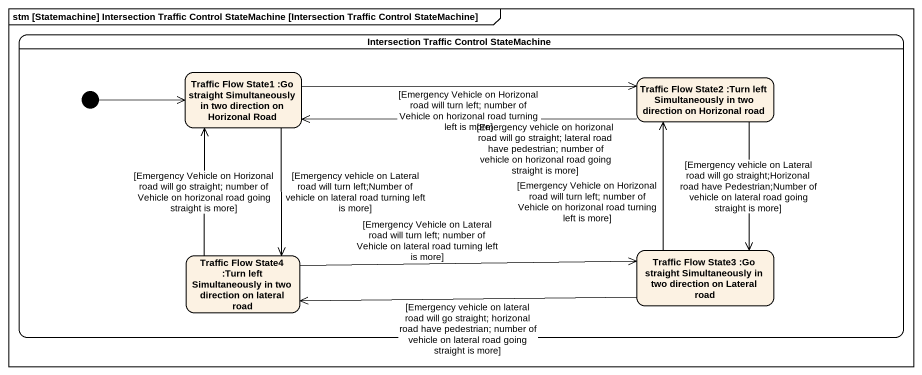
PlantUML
@startuml
mainframe stm [Statemachine] Intersection Traffic Control StateMachine [Intersection Traffic Control StateMachine]
hide empty description
state "Intersection Traffic Control StateMachine" as Intersection_Traffic {
  state "Traffic Flow State1 :Go straight Simultaneously in two direction on Horizonal Road" as Traffic_Flow_State1_Go
  state "Traffic Flow State2 :Turn left Simultaneously in two direction on Horizonal road" as Traffic_Flow_State2_Turn
  state "Traffic Flow State4 :Turn left Simultaneously in two direction on lateral road" as Traffic_Flow_State4_Turn
  state "Traffic Flow State3 :Go straight Simultaneously in two direction on Lateral road" as Traffic_Flow_State3_Go
  [*] -right-> Traffic_Flow_State1_Go
}
Traffic_Flow_State1_Go -right-> Traffic_Flow_State2_Turn : [Emergency Vehicle on Horizonal road will turn left; number of Vehicle on horizonal road turning left is more]
Traffic_Flow_State1_Go --> Traffic_Flow_State4_Turn : [Emergency vehicle on Lateral road will turn left;Number of vehicle on lateral road turning left is more]
Traffic_Flow_State2_Turn -left-> Traffic_Flow_State1_Go : [Emergency vehicle on horizonal road will go straight; lateral road have pedestrian; number of vehicle on horizonal road going straight is more]
Traffic_Flow_State2_Turn --> Traffic_Flow_State3_Go : [Emergency vehicle on Lateral road will go straight;Horizonal road have Pedestrian;Number of vehicle on lateral road going straight is more]
Traffic_Flow_State4_Turn -up-> Traffic_Flow_State1_Go : [Emergency Vehicle on Horizonal road will go straight; number of Vehicle on horizonal road going straight is more]
Traffic_Flow_State4_Turn -right-> Traffic_Flow_State3_Go : [Emergency Vehicle on Lateral road will turn left; number of Vehicle on lateral road turning left is more]
Traffic_Flow_State3_Go -up-> Traffic_Flow_State2_Turn : [Emergency Vehicle on Horizonal road will turn left; number of Vehicle on horizonal road turning left is more]
Traffic_Flow_State3_Go -left-> Traffic_Flow_State4_Turn : [Emergency vehicle on lateral road will go straight; horizonal road have pedestrian; number of vehicle on lateral road going straight is more]
@enduml
